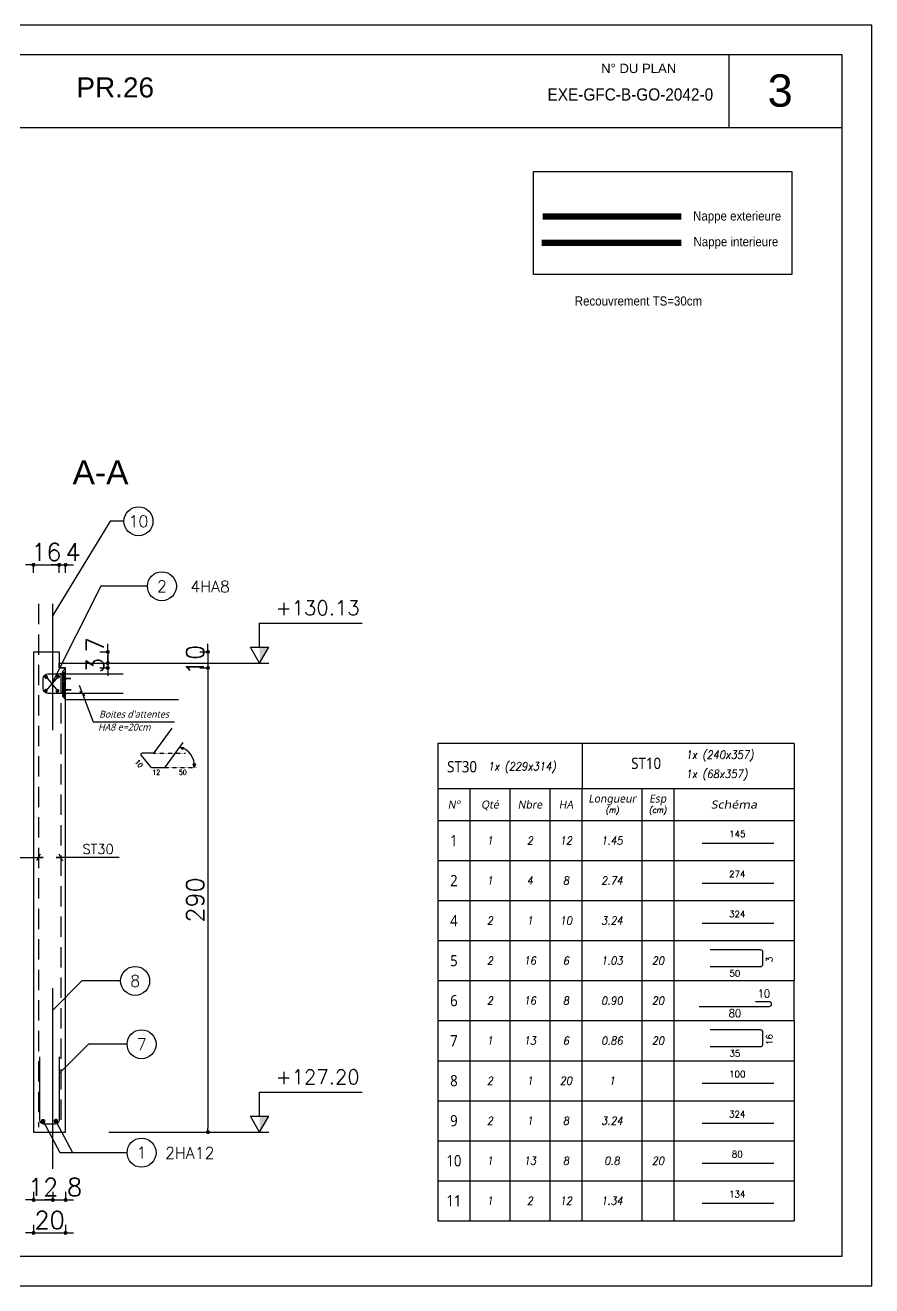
# Model space of a CAD drawing. Header units: millimetres. Extents: x -21776 to 63757, y -7870 to 8483.
# Drawn here: x 14206 to 14735, y -5309 to -4522 of the extents above; entities that cross this region are included whole.
import ezdxf
from ezdxf.enums import TextEntityAlignment as Align

# ---------------------------------------------------------------- set-up
doc = ezdxf.new("R2010")
doc.units = ezdxf.units.MM
doc.header["$PDMODE"] = 34
for name, pattern in [('CACHE', [9.525, 6.35, -3.175]), ('CACHEX2', [19.05, 12.7, -6.35]), ('HIDDEN2', [0.1875, 0.125, -0.0625])]:
    doc.linetypes.add(name, pattern=pattern)
for name, color, linetype in [('COTATION', 1, 'Continuous'), ('GO-CARTOUCHE', 7, 'Continuous'), ('GO-COTATION', 1, 'Continuous'), ('GO-FER-HA', 140, 'Continuous'), ('GO-TEXTE', 9, 'Continuous'), ('GO-TEXTE-ACIER', 3, 'Continuous'), ('GO-TEXTE-FER', 3, 'Continuous'), ('K_ENT_M_Building_PR.35', 7, 'Continuous'), ('préfa v', 2, 'Continuous'), ('STR_ACIER_BAS', 6, 'Continuous'), ('STR_TS', 22, 'Continuous'), ('STR_TXT', 102, 'Continuous'), ('STR_VOI-POT', 6, 'Continuous'), ('TEXTE-ACIER', 3, 'Continuous')]:
    doc.layers.add(name, color=color, linetype=linetype)
doc.styles.add('FIN', font='romans.shx')
doc.styles.add('GrDimensions', font='simplex.shx')
doc.styles.add('Lucida', font='')
doc.styles.get("Standard").update_dxf_attribs({"font": 'romans.shx'})
doc.styles.add('Tableau', font='romans.shx', dxfattribs={"width": 0.9, "oblique": 10})
doc.styles.add('Tableau2', font='trebuc.TTF', dxfattribs={"width": 0.9, "oblique": 10})
doc.styles.add('TEXTE', font='romans.shx')
doc.styles.add('TEXTEBA', font='ARIAL.TTF')
doc.styles.get('Lucida').set_extended_font_data('Lucida Sans', italic=True)
doc.dimstyles.new('COUPE-20', dxfattribs={"dimscale": 0.5, "dimtxt": 22, "dimasz": 5, "dimexe": 0.05, "dimexo": 0, "dimgap": 5, "dimtad": 1, "dimdsep": 46, "dimtxsty": 'Standard', "dimblk1": 'DOT', "dimblk2": 'DOT', "dimsah": 1, "dimcen": 0, "dimdle": 150, "dimclrd": 1, "dimclre": 1, "dimclrt": 7, "dimadec": 0, "dimazin": 0, "dimtfac": 1, "dimtix": 1, "dimtmove": 2, "dimatfit": 3, "dimldrblk": 'DOT', "dimfxl": 0, "dimtvp": 1, "dimtolj": 1, "dimtzin": 0, "dimarcsym": 0})

# ---------------------------------------------------------------- blocks, each defined once
blk = doc.blocks.new('_DOT')
at = {"color": 0, "linetype": 'ByBlock'}
blk.add_line((-0.5, 0), (-1, 0), dxfattribs=at)
at = {"color": 0, "linetype": 'ByBlock', "const_width": 0.5}
blk.add_lwpolyline([(-0.25, 0, 1), (0.25, 0, 1)], format="xyb", close=True, dxfattribs=at)
blk = doc.blocks.new('*D1547')
at = {"layer": 'DEFPOINTS', "color": 0}
for p in [(14210.98, -5213.03), (14230.98, -5213.03), (14230.98, -5275.97)]:
    blk.add_point(p, dxfattribs=at)
at = {"layer": 'STR_VOI-POT', "color": 1, "lineweight": -2}
for p, q in [((14208.48, -5275.97), (14205.98, -5275.97)), ((14210.98, -5270.97), (14210.98, -5276)), ((14210.98, -5275.97), (14230.98, -5275.97)), ((14230.98, -5270.97), (14230.98, -5276)), ((14233.48, -5275.97), (14235.98, -5275.97))]:
    blk.add_line(p, q, dxfattribs=at)
at = {"layer": 'STR_VOI-POT', "color": 1, "lineweight": -2, "xscale": 2.5, "yscale": 2.5, "zscale": 2.5}
blk.add_blockref('_DOT', (14210.98, -5275.97), dxfattribs=at)
at = {"layer": 'STR_VOI-POT', "color": 1, "lineweight": -2, "xscale": 2.5, "yscale": 2.5, "zscale": 2.5, "rotation": 180}
blk.add_blockref('_DOT', (14230.98, -5275.97), dxfattribs=at)
at = {"layer": 'STR_VOI-POT', "color": 7, "insert": (14220.98, -5267.97), "char_height": 11, "attachment_point": 5}
blk.add_mtext('\\A1;20', dxfattribs=at)
blk = doc.blocks.new('*D1548')
at = {"layer": 'DEFPOINTS', "color": 0}
for p in [(14226.98, -4858.69), (14210.98, -4913.03), (14226.98, -4913.03)]:
    blk.add_point(p, dxfattribs=at)
at = {"layer": 'STR_VOI-POT', "color": 1, "lineweight": -2}
for p, q in [((14208.48, -4858.69), (14205.98, -4858.69)), ((14210.98, -4863.69), (14210.98, -4858.66)), ((14210.98, -4858.69), (14226.98, -4858.69)), ((14226.98, -4863.69), (14226.98, -4858.66)), ((14229.48, -4858.69), (14231.98, -4858.69))]:
    blk.add_line(p, q, dxfattribs=at)
at = {"layer": 'STR_VOI-POT', "color": 1, "lineweight": -2, "xscale": 2.5, "yscale": 2.5, "zscale": 2.5}
blk.add_blockref('_DOT', (14210.98, -4858.69), dxfattribs=at)
at = {"layer": 'STR_VOI-POT', "color": 1, "lineweight": -2, "xscale": 2.5, "yscale": 2.5, "zscale": 2.5, "rotation": 180}
blk.add_blockref('_DOT', (14226.98, -4858.69), dxfattribs=at)
at = {"layer": 'STR_VOI-POT', "color": 7, "insert": (14218.98, -4850.69), "char_height": 11, "attachment_point": 5}
blk.add_mtext('\\A1;16', dxfattribs=at)
blk = doc.blocks.new('*D1549')
at = {"layer": 'DEFPOINTS', "color": 0}
for p in [(14226.98, -4913.03), (14230.98, -4923.03), (14319.91, -4923.03)]:
    blk.add_point(p, dxfattribs=at)
at = {"layer": 'STR_VOI-POT', "color": 1, "lineweight": -2}
for p, q in [((14314.91, -4913.03), (14319.94, -4913.03)), ((14319.91, -4910.53), (14319.91, -4908.03)), ((14319.91, -4913.03), (14319.91, -4923.03)), ((14314.91, -4923.03), (14319.94, -4923.03)), ((14319.91, -4925.53), (14319.91, -4928.03))]:
    blk.add_line(p, q, dxfattribs=at)
at = {"layer": 'STR_VOI-POT', "color": 1, "lineweight": -2, "xscale": 2.5, "yscale": 2.5, "zscale": 2.5}
for p, rotation in [((14319.91, -4913.03), 270), ((14319.91, -4923.03), 90)]:
    blk.add_blockref('_DOT', p, dxfattribs=dict(at, rotation=rotation))
at = {"layer": 'STR_VOI-POT', "color": 7, "insert": (14311.91, -4918.03), "char_height": 11, "attachment_point": 5, "rotation": 90}
blk.add_mtext('\\A1;10', dxfattribs=at)
blk = doc.blocks.new('*D1550')
at = {"layer": 'DEFPOINTS', "color": 0}
for p in [(14230.98, -4858.69), (14226.98, -4913.03), (14230.98, -4923.03)]:
    blk.add_point(p, dxfattribs=at)
at = {"layer": 'STR_VOI-POT', "color": 1, "lineweight": -2}
for p, q in [((14224.48, -4858.69), (14221.98, -4858.69)), ((14226.98, -4863.69), (14226.98, -4858.66)), ((14226.98, -4858.69), (14230.98, -4858.69)), ((14230.98, -4863.69), (14230.98, -4858.66)), ((14233.48, -4858.69), (14235.98, -4858.69))]:
    blk.add_line(p, q, dxfattribs=at)
at = {"layer": 'STR_VOI-POT', "color": 1, "lineweight": -2, "xscale": 2.5, "yscale": 2.5, "zscale": 2.5}
blk.add_blockref('_DOT', (14226.98, -4858.69), dxfattribs=at)
at = {"layer": 'STR_VOI-POT', "color": 1, "lineweight": -2, "xscale": 2.5, "yscale": 2.5, "zscale": 2.5, "rotation": 180}
blk.add_blockref('_DOT', (14230.98, -4858.69), dxfattribs=at)
at = {"layer": 'STR_VOI-POT', "color": 7, "insert": (14235.63, -4850.69), "char_height": 11, "attachment_point": 5}
blk.add_mtext('\\A1;4', dxfattribs=at)
blk = doc.blocks.new('*D1551')
at = {"layer": 'DEFPOINTS', "color": 0}
for p in [(14210.98, -5213.03), (14222.98, -5236.03), (14222.98, -5255.41)]:
    blk.add_point(p, dxfattribs=at)
at = {"layer": 'STR_VOI-POT', "color": 1, "lineweight": -2}
for p, q in [((14210.98, -5250.41), (14210.98, -5255.43)), ((14222.98, -5250.41), (14222.98, -5255.43)), ((14208.48, -5255.41), (14205.98, -5255.41)), ((14210.98, -5255.41), (14222.98, -5255.41)), ((14225.48, -5255.41), (14227.98, -5255.41))]:
    blk.add_line(p, q, dxfattribs=at)
at = {"layer": 'STR_VOI-POT', "color": 1, "lineweight": -2, "xscale": 2.5, "yscale": 2.5, "zscale": 2.5}
blk.add_blockref('_DOT', (14210.98, -5255.41), dxfattribs=at)
at = {"layer": 'STR_VOI-POT', "color": 1, "lineweight": -2, "xscale": 2.5, "yscale": 2.5, "zscale": 2.5, "rotation": 180}
blk.add_blockref('_DOT', (14222.98, -5255.41), dxfattribs=at)
at = {"layer": 'STR_VOI-POT', "color": 7, "insert": (14216.98, -5247.41), "char_height": 11, "attachment_point": 5}
blk.add_mtext('\\A1;12', dxfattribs=at)
blk = doc.blocks.new('*D1552')
at = {"layer": 'DEFPOINTS', "color": 0}
for p in [(14230.98, -5213.03), (14222.98, -5236.03), (14230.98, -5255.41)]:
    blk.add_point(p, dxfattribs=at)
at = {"layer": 'STR_VOI-POT', "color": 1, "lineweight": -2}
for p, q in [((14222.98, -5250.41), (14222.98, -5255.43)), ((14230.98, -5250.41), (14230.98, -5255.43)), ((14220.48, -5255.41), (14217.98, -5255.41)), ((14222.98, -5255.41), (14230.98, -5255.41)), ((14233.48, -5255.41), (14235.98, -5255.41))]:
    blk.add_line(p, q, dxfattribs=at)
at = {"layer": 'STR_VOI-POT', "color": 1, "lineweight": -2, "xscale": 2.5, "yscale": 2.5, "zscale": 2.5}
blk.add_blockref('_DOT', (14222.98, -5255.41), dxfattribs=at)
at = {"layer": 'STR_VOI-POT', "color": 1, "lineweight": -2, "xscale": 2.5, "yscale": 2.5, "zscale": 2.5, "rotation": 180}
blk.add_blockref('_DOT', (14230.98, -5255.41), dxfattribs=at)
at = {"layer": 'STR_VOI-POT', "color": 7, "insert": (14236.59, -5247.41), "char_height": 11, "attachment_point": 5}
blk.add_mtext('\\A1;8', dxfattribs=at)
blk = doc.blocks.new('*D1556')
at = {"layer": 'DEFPOINTS', "color": 0}
for p in [(14230.98, -4923.03), (14230.98, -5213.03), (14319.91, -5213.03)]:
    blk.add_point(p, dxfattribs=at)
at = {"layer": 'STR_VOI-POT', "color": 1, "lineweight": -2}
for p, q in [((14314.91, -4923.03), (14319.94, -4923.03)), ((14319.91, -4925.53), (14319.91, -5210.53)), ((14314.91, -5213.03), (14319.94, -5213.03))]:
    blk.add_line(p, q, dxfattribs=at)
at = {"layer": 'STR_VOI-POT', "color": 1, "lineweight": -2, "xscale": 2.5, "yscale": 2.5, "zscale": 2.5}
for p, rotation in [((14319.91, -4923.03), 90), ((14319.91, -5213.03), 270)]:
    blk.add_blockref('_DOT', p, dxfattribs=dict(at, rotation=rotation))
at = {"layer": 'STR_VOI-POT', "color": 7, "insert": (14311.91, -5068.03), "char_height": 11, "attachment_point": 5, "rotation": 90}
blk.add_mtext('\\A1;290', dxfattribs=at)
blk = doc.blocks.new('staboxdetail')
at = {"layer": 'GO-TEXTE-FER'}
blk.add_lwpolyline([(-8.57, 15.58), (-19.76, 0.33, -0.238859), (-20.41, 0), (-27.16, 0, 0.630281), (-27.79, -1.3), (-21.96, -8.52, 0.226783), (-21.34, -8.82), (-13.3, -8.82, 0.238859), (-12.65, -8.49), (-1.46, 6.77)], format="xyb", dxfattribs=at)
at = {"layer": 'GO-TEXTE-FER', "color": 1, "flags": 128}
for points in [[(-3.64, 3.75), (-1.35, 3.64), (-1.75, 2.31), (-3.64, 3.75)], [(5.34, -8.85), (4.78, -6.62), (6.18, -6.63), (5.34, -8.85)]]:
    blk.add_lwpolyline(points, dxfattribs=at)
at = {"layer": 'GO-TEXTE-FER', "color": 1}
blk.add_arc((-6, -7.43), 11.43, 352.85098, 78.09196, dxfattribs=at)
at = {"layer": 'TEXTE-ACIER', "color": 1, "linetype": 'HIDDEN2', "ltscale": 0.025}
for p, q in [((-20, 0), (0, 0)), ((-12.89, -8.82), (7.11, -8.82))]:
    blk.add_line(p, q, dxfattribs=at)
at = {"layer": 'GO-TEXTE-FER', "color": 1, "style": 'TEXTE', "width": 0.9}
blk.add_text('10', height=3.15, rotation=309.81851, dxfattribs=at).set_placement((-31.88, -5.6))
for s, p in [('12', (-20.75, -13.49)), ('50', (-4.19, -13.49))]:
    blk.add_text(s, height=3.15, dxfattribs=at).set_placement(p)
blk = doc.blocks.new('Désignation')
at = {"layer": 'GO-TEXTE-FER'}
for p, q in [((0, 0.8), (8.9, 0.8)), ((0, 0.8), (0, 0)), ((0.8, 0.8), (0.8, 0)), ((1.8, 0.8), (1.8, 0)), ((2.8, 0.8), (2.8, 0)), ((3.6, 0.8), (3.6, 0)), ((5.1, 0.8), (5.1, 0)), ((5.9, 0.8), (5.9, 0)), ((8.9, 0.8), (8.9, 0)), ((0, 0), (8.9, 0))]:
    blk.add_line(p, q, dxfattribs=at)
at = {"layer": 'GO-TEXTE-FER', "style": 'Tableau2', "oblique": 10}
for s, p in [('Longueur', (4.356, 0.55)), ('Esp', (5.494, 0.55)), ('N°', (0.4, 0.4)), ('Qté', (1.3, 0.4)), ('Nbre', (2.3, 0.4)), ('HA', (3.2, 0.4))]:
    blk.add_text(s, height=0.2, dxfattribs=at).set_placement(p, align=Align.MIDDLE_CENTER)
at = {"layer": 'GO-TEXTE-FER', "color": 7, "style": 'Tableau', "oblique": 10, "width": 0.9}
for s, p in [('(m)', (4.356, 0.265)), ('(cm)', (5.494, 0.265))]:
    blk.add_text(s, height=0.15, dxfattribs=at).set_placement(p, align=Align.MIDDLE_CENTER)
at = {"layer": 'GO-TEXTE-FER', "style": 'Tableau2', "oblique": 10, "width": 1.2}
blk.add_text('Schéma', height=0.2, dxfattribs=at).set_placement((7.4, 0.4), align=Align.MIDDLE_CENTER)
blk = doc.blocks.new('Barre libre')
at = {"layer": 'GO-TEXTE-FER'}
for p, q in [((0, 0), (0, -1)), ((0, 0), (8.9, 0)), ((0.8, 0), (0.8, -1)), ((1.8, 0), (1.8, -1)), ((2.8, 0), (2.8, -1)), ((3.6, 0), (3.6, -1)), ((5.1, 0), (5.1, -1)), ((5.9, 0), (5.9, -1)), ((8.9, 0), (8.9, -1)), ((0, -1), (8.9, -1))]:
    blk.add_line(p, q, dxfattribs=at)
at = {"layer": 'GO-TEXTE-FER', "color": 1}
blk.add_line((6.603, -0.563), (8.394, -0.563), dxfattribs=at)
at = {"layer": 'GO-TEXTE-FER', "color": 1, "style": 'Tableau'}
blk.add_attdef('Longueur', text='', height=0.16, dxfattribs=at).set_placement((7.481, -0.336), align=Align.MIDDLE_CENTER)
at = {"layer": 'GO-TEXTE-FER', "style": 'Tableau2', "width": 0.9}
blk.add_attdef('NUMERO', text='', height=0.28, dxfattribs=at).set_placement((0.4, -0.5), align=Align.MIDDLE_CENTER)
at = {"layer": 'GO-TEXTE-FER', "style": 'Tableau', "oblique": 10, "width": 0.9}
for tag, p in [('QUANTITE', (1.3, -0.5)), ('NOMBRE', (2.3, -0.5)), ('NUANCE', (3.2, -0.5)), ('LONGUEUR', (4.35, -0.5)), ('ESPACEMENTS', (5.5, -0.5))]:
    blk.add_attdef(tag, text='', height=0.2, dxfattribs=at).set_placement(p, align=Align.MIDDLE_CENTER)
blk = doc.blocks.new('U')
at = {"layer": 'GO-TEXTE-FER'}
for p, q in [((0, 0), (0, -1)), ((0, 0), (8.9, 0)), ((0.8, 0), (0.8, -1)), ((1.8, 0), (1.8, -1)), ((2.8, 0), (2.8, -1)), ((3.6, 0), (3.6, -1)), ((5.1, 0), (5.1, -1)), ((5.9, 0), (5.9, -1)), ((8.9, 0), (8.9, -1)), ((0, -1), (8.9, -1))]:
    blk.add_line(p, q, dxfattribs=at)
at = {"layer": 'GO-TEXTE-FER', "color": 1}
blk.add_lwpolyline([(6.803, -0.65), (8.063, -0.65, 0.414214), (8.123, -0.59), (8.123, -0.29, 0.414214), (8.063, -0.23), (6.803, -0.23)], format="xyb", dxfattribs=at)
at = {"layer": 'GO-TEXTE-FER', "color": 1, "style": 'Tableau'}
blk.add_attdef('Largeur', text='', height=0.16, rotation=90, dxfattribs=at).set_placement((8.284, -0.472), align=Align.MIDDLE_CENTER)
at = {"layer": 'GO-TEXTE-FER', "style": 'Tableau2', "width": 0.9}
blk.add_attdef('NUMERO', text='', height=0.28, dxfattribs=at).set_placement((0.4, -0.5), align=Align.MIDDLE_CENTER)
at = {"layer": 'GO-TEXTE-FER', "style": 'Tableau', "oblique": 10, "width": 0.9}
for tag, p in [('QUANTITE', (1.3, -0.5)), ('NOMBRE', (2.3, -0.5)), ('NUANCE', (3.2, -0.5)), ('LONGUEUR', (4.35, -0.5)), ('ESPACEMENTS', (5.5, -0.5))]:
    blk.add_attdef(tag, text='', height=0.2, dxfattribs=at).set_placement(p, align=Align.MIDDLE_CENTER)
at = {"layer": 'GO-TEXTE-FER', "color": 1, "style": 'Tableau'}
blk.add_attdef('Longueur', text='', height=0.16, dxfattribs=at).set_placement((7.422, -0.819), align=Align.MIDDLE_CENTER)
blk = doc.blocks.new('Spécial')
at = {"layer": 'GO-TEXTE-FER'}
for p, q in [((0, 0), (0, -1)), ((0, 0), (8.9, 0)), ((0.8, 0), (0.8, -1)), ((1.8, 0), (1.8, -1)), ((2.8, 0), (2.8, -1)), ((3.6, 0), (3.6, -1)), ((5.1, 0), (5.1, -1)), ((5.9, 0), (5.9, -1)), ((8.9, 0), (8.9, -1)), ((0, -1), (8.9, -1))]:
    blk.add_line(p, q, dxfattribs=at)
at = {"layer": 'GO-TEXTE-FER', "style": 'Tableau2', "width": 0.9}
blk.add_attdef('NUMERO', text='', height=0.28, dxfattribs=at).set_placement((0.4, -0.5), align=Align.MIDDLE_CENTER)
at = {"layer": 'GO-TEXTE-FER', "style": 'Tableau', "oblique": 10, "width": 0.9}
for tag, p in [('QUANTITE', (1.3, -0.5)), ('NOMBRE', (2.3, -0.5)), ('NUANCE', (3.2, -0.5)), ('LONGUEUR', (4.35, -0.5)), ('ESPACEMENTS', (5.5, -0.5))]:
    blk.add_attdef(tag, text='', height=0.2, dxfattribs=at).set_placement(p, align=Align.MIDDLE_CENTER)
blk = doc.blocks.new('World Level Arrow 5')
at = {"color": 7, "linetype": 'Continuous', "lineweight": -3}
for p, q in [((-1, -0.567), (-1, 0.567)), ((0, 0), (-1, 0.567)), ((0, 0), (-1, -0.567)), ((0, -9.433), (0, 0.567))]:
    blk.add_line(p, q, dxfattribs=at)
blk.add_solid([(-1, 0.567), (0, 0), (-0.997, 0)], dxfattribs=at)
blk = doc.blocks.new('*D1563')
at = {"layer": 'DEFPOINTS', "color": 0}
for p in [(14226.98, -4913.03), (14226.98, -4920.03), (14257.31, -4920.03)]:
    blk.add_point(p, dxfattribs=at)
at = {"layer": 'préfa v', "color": 1, "lineweight": -2}
for p, q in [((14252.31, -4913.03), (14257.34, -4913.03)), ((14257.31, -4910.53), (14257.31, -4908.03)), ((14257.31, -4913.03), (14257.31, -4920.03)), ((14252.31, -4920.03), (14257.34, -4920.03)), ((14257.31, -4922.53), (14257.31, -4925.03))]:
    blk.add_line(p, q, dxfattribs=at)
at = {"layer": 'préfa v', "color": 1, "lineweight": -2, "xscale": 2.5, "yscale": 2.5, "zscale": 2.5}
for p, rotation in [((14257.31, -4913.03), 270), ((14257.31, -4920.03), 90)]:
    blk.add_blockref('_DOT', p, dxfattribs=dict(at, rotation=rotation))
at = {"layer": 'préfa v', "color": 7, "insert": (14249.31, -4908.65), "char_height": 11, "attachment_point": 5, "rotation": 90}
blk.add_mtext('\\A1;7', dxfattribs=at)
blk = doc.blocks.new('*D1564')
at = {"layer": 'DEFPOINTS', "color": 0}
for p in [(14226.98, -4920.03), (14230.98, -4923.03), (14257.31, -4923.03)]:
    blk.add_point(p, dxfattribs=at)
at = {"layer": 'préfa v', "color": 1, "lineweight": -2}
for p, q in [((14252.31, -4920.03), (14257.34, -4920.03)), ((14257.31, -4917.53), (14257.31, -4915.03)), ((14257.31, -4920.03), (14257.31, -4923.03)), ((14252.31, -4923.03), (14257.34, -4923.03)), ((14257.31, -4925.53), (14257.31, -4928.03))]:
    blk.add_line(p, q, dxfattribs=at)
at = {"layer": 'préfa v', "color": 1, "lineweight": -2, "xscale": 2.5, "yscale": 2.5, "zscale": 2.5}
for p, rotation in [((14257.31, -4920.03), 270), ((14257.31, -4923.03), 90)]:
    blk.add_blockref('_DOT', p, dxfattribs=dict(at, rotation=rotation))
at = {"layer": 'préfa v', "color": 7, "insert": (14249.31, -4921.53), "char_height": 11, "attachment_point": 5, "rotation": 90}
blk.add_mtext('\\A1;3', dxfattribs=at)

msp = doc.modelspace()

# ---------------------------------------------------------------- hatches: boundary and pattern name
at = {"layer": 'GO-FER-HA'}
h = msp.add_hatch(dxfattribs=at)
h.set_pattern_fill('ANSI31', color=9, scale=6.075, angle=-450, style=0)
h.set_pattern_definition([(135, (410125.7157, -59925.6856), (-0.536959212, -0.536959212), [])])
h.paths.add_polyline_path([(14230.97779, -4924.47486), (14228.95279, -4926.49986), (14228.95279, -4928.12571), (14230.97779, -4928.12571)])
h.paths.add_polyline_path([(14230.97779, -4928.12571), (14228.95279, -4928.12571), (14228.95279, -4931.27861), (14230.97779, -4931.07845)])
h.paths.add_polyline_path([(14230.97779, -4931.61247), (14228.95279, -4931.29561), (14228.95279, -4941.05802), (14230.97779, -4940.84836)])
h.paths.add_polyline_path([(14229.41516, -4941.13724), (14230.97779, -4942.69986), (14230.97779, -4941.27649)])

# ---------------------------------------------------------------- linework, layer by layer
msp.add_lwpolyline([(14523.2277, -4613.01413), (14684.77143, -4613.01413), (14684.77143, -4677.29951), (14523.2277, -4677.29951)], close=True)
at = {"layer": 'COTATION'}
for p, q in [((14226.23307, -4928.47388), (14218.67689, -4937.26547)), ((14218.81792, -4928.69931), (14225.89476, -4937.37819))]:
    msp.add_line(p, q, dxfattribs=at)
for points in [[(14282.06556, -4872.03246), (14252.95671, -4872.03246), (14222.45498, -4932.86967)], [(14177.5482, -5041.48575), (14216.97779, -5041.48575), (14213.97779, -5041.48575), (14215.09911, -5039.36442), (14212.85646, -5043.60707)], [(14264.40737, -5041.48575), (14224.97779, -5041.48575), (14227.97779, -5041.48575), (14226.85646, -5039.36442), (14229.09911, -5043.60707)], [(14216.91924, -5206.18638), (14227.36333, -5225.73836), (14261.38042, -5225.73836)], [(14224.86895, -5206.18638), (14235.31305, -5225.73836), (14269.33014, -5225.73836)]]:
    msp.add_lwpolyline(points, dxfattribs=at)
at = {"layer": 'GO-CARTOUCHE', "color": 2, "ltscale": 3}
msp.add_line((14239.87055, -4937.58489), (14242.90567, -4940.32701), dxfattribs=at)
at = {"layer": 'GO-CARTOUCHE', "color": 3}
for p, q in [((14463.57772, -4970.23592), (14463.57772, -4998.41094)), ((14553.62954, -4970.23592), (14553.62954, -4998.41094)), ((14686.07772, -4970.23592), (14686.07772, -4998.41094))]:
    msp.add_line(p, q, dxfattribs=at)
at = {"layer": 'GO-CARTOUCHE', "linetype": 'Continuous'}
for points in [[(14734.65471, -5309.04286), (14734.65471, -4521.54286), (13621.01835, -4521.54286), (13621.01835, -5309.04286)], [(14716.09596, -5290.48411), (14716.09596, -4540.10161), (13639.5771, -4540.10161), (13639.5771, -5290.48411)]]:
    msp.add_lwpolyline(points, close=True, dxfattribs=at)
at = {"layer": 'GO-CARTOUCHE', "color": 2, "ltscale": 3}
msp.add_lwpolyline([(14239.42281, -4933.74941), (14248.09516, -4956.7245), (14298.91962, -4956.7245)], dxfattribs=at)
at = {"layer": 'GO-CARTOUCHE', "color": 3}
msp.add_lwpolyline([(14686.07772, -4970.23592), (14463.57772, -4970.23592)], dxfattribs=at)
at = {"layer": 'GO-COTATION'}
for points in [[(14267.44433, -4831.44507), (14258.73553, -4831.44507), (14222.70503, -4890.42736)], [(14265.37321, -5118.60272), (14241.17699, -5118.60272), (14222.97779, -5136.80192)], [(14269.37321, -5158.16334), (14245.17699, -5158.16334), (14226.97779, -5176.36254)]]:
    msp.add_lwpolyline(points, dxfattribs=at)
msp.add_lwpolyline([(14626.70334, -5134.56517), (14670.51442, -5134.56517, 0.414213562), (14672.01442, -5133.06517), (14672.01442, -5133.06517, 0.414213562), (14670.51442, -5131.56517), (14662.01442, -5131.56517)], format="xyb", dxfattribs=at)
at = {"layer": 'GO-FER-HA', "color": 1}
msp.add_line((14230.97779, -4937.51208), (14230.97779, -4926.84307), dxfattribs=at)
msp.add_lwpolyline([(14266.98579, -4938.95595), (14231.54829, -4938.95595), (14219.91034, -4938.95595, -0.414213562), (14216.87284, -4935.91845), (14216.87284, -4929.84345, -0.414213562), (14219.91034, -4926.80595), (14266.98579, -4926.80595)], format="xyb", dxfattribs=at)
at = {"layer": 'GO-FER-HA', "color": 6, "linetype": 'Continuous', "const_width": 1.2}
for points in [[(14218.81792, -4928.09931, 1), (14218.81792, -4929.29931, 1)], [(14226.23307, -4927.87388, 1), (14226.23307, -4929.07388, 1)], [(14218.67689, -4936.66547, 1), (14218.67689, -4937.86547, 1)], [(14225.89476, -4936.77819, 1), (14225.89476, -4937.97819, 1)]]:
    msp.add_lwpolyline(points, format="xyb", close=True, dxfattribs=at)
at = {"layer": 'GO-FER-HA', "color": 1}
msp.add_lwpolyline([(14230.97779, -4937.45735), (14228.75544, -4937.25932), (14234.44533, -4936.67021), (14230.97779, -4936.67021), (14230.97779, -4930.49223), (14228.88624, -4930.16495), (14234.18373, -4929.6413), (14230.97779, -4929.6413)], dxfattribs=at)
msp.add_lwpolyline([(14228.95279, -4940.67486), (14230.97779, -4942.69986), (14230.97779, -4923.35462), (14228.95279, -4925.37962)], close=True, dxfattribs=at)
at = {"layer": 'GO-TEXTE', "color": 7}
for points in [[(14645.35184, -4540.10161), (14645.35184, -4585.54823)], [(14716.09596, -4585.54823), (13639.5771, -4585.54823)]]:
    msp.add_lwpolyline(points, dxfattribs=at)
at = {"layer": 'GO-TEXTE-ACIER'}
for centre in [(14276.5011, -4831.44507), (14291.12232, -4872.03246), (14274.42998, -5118.60272), (14278.42998, -5158.16334), (14278.42998, -5225.88967)]:
    msp.add_circle(centre, 9.05676, dxfattribs=at)
at = {"layer": 'K_ENT_M_Building_PR.35', "color": 120, "linetype": 'Continuous', "lineweight": -3}
for p, q in [((14352.21317, -4910.02724), (14352.21317, -4895.02724)), ((14352.21317, -4895.02724), (14357.21317, -4895.02724)), ((14352.21317, -4910.02724), (14352.21317, -4895.02724)), ((14352.21317, -4895.02724), (14357.21317, -4895.02724)), ((14357.21317, -4895.02724), (14416.21317, -4895.02724)), ((14357.21317, -4895.02724), (14416.21317, -4895.02724)), ((14352.21317, -5203.02724), (14352.21317, -5188.02724)), ((14352.21317, -5188.02724), (14357.21317, -5188.02724)), ((14352.21317, -5203.02724), (14352.21317, -5188.02724)), ((14352.21317, -5188.02724), (14357.21317, -5188.02724)), ((14357.21317, -5188.02724), (14416.21317, -5188.02724)), ((14357.21317, -5188.02724), (14416.21317, -5188.02724))]:
    msp.add_line(p, q, dxfattribs=at)
at = {"layer": 'préfa v'}
for points in [[(14210.97779, -4913.02724), (14210.97779, -5213.02724), (14230.97779, -5213.02724), (14230.97779, -4923.02724)], [(14210.97779, -4913.02724), (14226.97779, -4913.02724), (14226.97779, -4923.02724), (14230.97779, -4923.02724)], [(14301.46259, -4943.02724), (14230.97779, -4943.02724), (14230.97779, -4923.02724), (14226.97779, -4923.02724), (14226.97779, -4920.02724), (14300.86748, -4920.02724)]]:
    msp.add_lwpolyline(points, dxfattribs=at)
at = {"layer": 'STR_TS', "linetype": 'CACHE', "ltscale": 2, "const_width": 4}
msp.add_lwpolyline([(14615.5815, -4641.00853), (14529.02362, -4641.00853)], dxfattribs=at)
at = {"layer": 'STR_TS', "const_width": 4}
msp.add_lwpolyline([(14615.5815, -4657.46349), (14528.46214, -4657.46349)], dxfattribs=at)
at = {"layer": 'STR_VOI-POT', "color": 1, "linetype": 'CACHEX2'}
for points in [[(14213.97779, -4883.02724), (14213.97779, -5210.02724)], [(14227.97779, -4926.02724), (14227.97779, -5210.02724)]]:
    msp.add_lwpolyline(points, dxfattribs=at)
at = {"layer": 'STR_VOI-POT'}
for points in [[(14222.70503, -4883.02724), (14222.70503, -4962.02724)], [(14222.97779, -5236.02724), (14222.97779, -5123.02724)]]:
    msp.add_lwpolyline(points, dxfattribs=at)
msp.add_lwpolyline([(14226.97779, -5166.02724), (14226.97779, -5205.52724, -0.414213562), (14224.47779, -5208.02724), (14217.47779, -5208.02724, -0.414213562), (14214.97779, -5205.52724), (14214.97779, -5166.02724)], format="xyb", dxfattribs=at)
at = {"layer": 'STR_VOI-POT', "const_width": 1.44}
for points in [[(14217.63924, -5206.18638, -1), (14216.19924, -5206.18638, -1)], [(14225.6345, -5206.12618, -1), (14224.1945, -5206.12618, -1)]]:
    msp.add_lwpolyline(points, format="xyb", close=True, dxfattribs=at)

# ---------------------------------------------------------------- block references
at = {"layer": 'GO-FER-HA', "xscale": 25, "yscale": 25, "zscale": 25}
msp.add_blockref('Désignation', (14463.57772, -5018.41094), dxfattribs=at)
at = {"layer": 'GO-TEXTE-FER'}
for name, p, xscale, yscale, zscale, values in [('Barre libre', (14463.57772, -5018.41094), 25, 25, 25, {'NUMERO': '1', 'QUANTITE': '1', 'NOMBRE': '2', 'NUANCE': '12', 'Longueur': '145', 'LONGUEUR': '1.45'}), ('Barre libre', (14463.57772, -5043.41094), 25, 25, 25, {'NUMERO': '2', 'QUANTITE': '1', 'NOMBRE': '4', 'NUANCE': '8', 'Longueur': '274', 'LONGUEUR': '2.74'}), ('Barre libre', (14463.57772, -5068.41094), 25, 25, 25, {'NUMERO': '4', 'QUANTITE': '2', 'NOMBRE': '1', 'NUANCE': '10', 'Longueur': '324', 'LONGUEUR': '3.24'}), ('U', (14463.57772, -5093.41094), 25, 25, 25, {'NUMERO': '5', 'QUANTITE': '2', 'NOMBRE': '16', 'NUANCE': '6', 'Longueur': '50', 'Largeur': '3', 'LONGUEUR': '1.03', 'ESPACEMENTS': '20'}), ('Spécial', (14463.57772, -5118.41094), 24.99585865563859, 24.99585865563859, 24.9958586556, {'NUMERO': '6', 'QUANTITE': '2', 'NOMBRE': '16', 'NUANCE': '8', 'LONGUEUR': '0.90', 'ESPACEMENTS': '20'}), ('U', (14463.57772, -5143.4068), 25, 25, 25, {'NUMERO': '7', 'QUANTITE': '1', 'NOMBRE': '13', 'NUANCE': '6', 'Longueur': '35', 'Largeur': '16', 'LONGUEUR': '0.86', 'ESPACEMENTS': '20'}), ('Barre libre', (14463.57772, -5168.4068), 25, 25, 25, {'NUMERO': '8', 'QUANTITE': '2', 'NOMBRE': '1', 'NUANCE': '20', 'Longueur': '100', 'LONGUEUR': '1'}), ('Barre libre', (14463.57772, -5193.4068), 25, 25, 25, {'NUMERO': '9', 'QUANTITE': '2', 'NOMBRE': '1', 'NUANCE': '8', 'Longueur': '324', 'LONGUEUR': '3.24'}), ('Barre libre', (14463.57772, -5218.4068), 25, 25, 25, {'NUMERO': '10', 'QUANTITE': '1', 'NOMBRE': '13', 'NUANCE': '8', 'Longueur': '80', 'LONGUEUR': '0.8', 'ESPACEMENTS': '20'}), ('Barre libre', (14463.57772, -5243.4068), 25, 25, 25, {'NUMERO': '11', 'QUANTITE': '1', 'NOMBRE': '2', 'NUANCE': '12', 'Longueur': '134', 'LONGUEUR': '1.34'})]:
    msp.add_blockref(name, p, dxfattribs=dict(at, xscale=xscale, yscale=yscale, zscale=zscale)).add_auto_attribs(values)
at = {"layer": 'K_ENT_M_Building_PR.35', "color": 120, "linetype": 'Continuous', "lineweight": -3, "xscale": 10, "yscale": 10, "zscale": 10, "rotation": 270}
for p in [(14352.21317, -4920.02724), (14352.21317, -4920.02724), (14352.21317, -5213.02724), (14352.21317, -5213.02724)]:
    msp.add_blockref('World Level Arrow 5', p, dxfattribs=at)
at = {"layer": 'STR_VOI-POT'}
msp.add_blockref('staboxdetail', (14305.95002, -4976.37131), dxfattribs=at)

# ---------------------------------------------------------------- texts
at = {"layer": 'GO-CARTOUCHE', "color": 2, "style": 'TEXTEBA'}
msp.add_text('3', height=20.19864, dxfattribs=at).set_placement((14669.57167, -4572.44975))
at = {"layer": 'GO-CARTOUCHE', "color": 2, "style": 'TEXTEBA', "width": 0.9}
for s, height, p in [('EXE-GFC-B-GO-2042-0', 7.6363636, (14583.79538, -4568.61641)), ('Nappe exterieure', 5.7024, (14650.51917, -4643.5624)), ('Nappe interieure', 5.7024, (14649.75075, -4659.65317)), ('Recouvrement TS=30cm', 5.7024, (14588.85523, -4696.66764))]:
    msp.add_text(s, height=height, dxfattribs=at).set_placement(p, align=Align.CENTER)
at = {"layer": 'GO-TEXTE', "style": 'TEXTEBA'}
msp.add_text('N° DU PLAN', height=5.856446, dxfattribs=at).set_placement((14589.01887, -4551.44419), align=Align.CENTER)
at = {"layer": 'GO-TEXTE', "color": 2, "style": 'TEXTEBA'}
msp.add_text('PR.26', height=12.497088, dxfattribs=at).set_placement((14237.7234, -4566.645))
at = {"layer": 'GO-TEXTE', "linetype": 'Continuous', "style": 'Lucida'}
for s, p in [("Boites d'attentes", (14251.92762, -4954.10315)), ('HA8 e=20cm', (14251.28151, -4962.18108))]:
    msp.add_text(s, height=4.256, rotation=359.99820245, dxfattribs=at).set_placement(p)
at = {"layer": 'GO-TEXTE-ACIER', "style": 'TEXTE'}
for s, p in [('10', (14276.5011, -4831.44507)), ('2', (14291.12232, -4872.03246)), ('4HA8', (14321.25214, -4872.22155)), ('8', (14274.42998, -5118.60272)), ('7', (14278.42998, -5158.16334)), ('1', (14278.42998, -5225.88967)), ('2HA12', (14308.55979, -5226.07876))]:
    msp.add_text(s, height=7.2, dxfattribs=at).set_placement(p, align=Align.MIDDLE_CENTER)
at = {"layer": 'GO-TEXTE-FER', "style": 'Tableau', "oblique": 10, "width": 0.9}
for s, p in [('1x (240x357)', (14618.39691, -4979.78004)), ('1x (229x314)', (14494.79432, -4987.05184)), ('1x (68x357)', (14618.39691, -4991.78004))]:
    msp.add_text(s, height=5.0561798, dxfattribs=at).set_placement(p)
at = {"layer": 'GO-TEXTE-FER', "color": 1, "style": 'TEXTE', "width": 0.9}
for s, p in [('10', (14663.35816, -5128.97181)), ('80', (14645.27723, -5141.27528))]:
    msp.add_text(s, height=5, dxfattribs=at).set_placement(p)
at = {"layer": 'GO-TEXTE-FER', "style": 'Tableau2', "width": 0.9}
for tag, p in [('ST30', (14478.67733, -4984.76085)), ('ST10', (14593.68921, -4982.6482))]:
    msp.add_attdef(tag, text='1', height=7.07865, dxfattribs=at).set_placement(p, align=Align.MIDDLE_CENTER)
at = {"layer": 'K_ENT_M_Building_PR.35', "color": 0, "linetype": 'Continuous', "lineweight": -3, "char_height": 9, "attachment_point": 7, "style": 'GrDimensions'}
for s, insert in [('\\A1;+130.13', (14362.21317, -4890.02724)), ('\\A1;+127.20', (14362.21317, -5183.02724))]:
    msp.add_mtext(s, dxfattribs=dict(at, insert=insert))
at = {"layer": 'STR_ACIER_BAS', "style": 'TEXTEBA'}
msp.add_text('A-A', height=15, dxfattribs=at).set_placement((14235.33884, -4808.34226))
at = {"layer": 'STR_TXT', "style": 'FIN'}
msp.add_text('ST30', height=6, dxfattribs=at).set_placement((14251.28786, -5039.21289), align=Align.CENTER)

# ---------------------------------------------------------------- dimensions: what is measured, and where the dimension line sits
at = {"layer": 'préfa v'}
dim = msp.add_linear_dim(base=(14257.31001, -4920.02724), p1=(14226.97779, -4913.02724), p2=(14226.97779, -4920.02724), angle=90, dimstyle='COUPE-20', dxfattribs=at)
dim.commit()
dim.dimension.update_dxf_attribs({"geometry": '*D1563', "text_midpoint": (14249.31001, -4908.65289), "dimtype": 160})
dim = msp.add_linear_dim(base=(14257.31001, -4923.02724), p1=(14226.97779, -4920.02724), p2=(14230.97779, -4923.02724), angle=90, dimstyle='COUPE-20', dxfattribs=at)
dim.commit()
dim.dimension.update_dxf_attribs({"geometry": '*D1564', "text_midpoint": (14249.31001, -4921.52724)})
at = {"layer": 'STR_VOI-POT'}
for base, p1, p2, picture, middle in [((14226.97779, -4858.6894), (14210.97779, -4913.02724), (14226.97779, -4913.02724), '*D1548', (14218.97779, -4850.6894)), ((14230.97779, -5275.97329), (14210.97779, -5213.02724), (14230.97779, -5213.02724), '*D1547', (14220.97779, -5267.97329)), ((14222.97779, -5255.40877), (14210.97779, -5213.02724), (14222.97779, -5236.02724), '*D1551', (14216.97779, -5247.40877))]:
    dim = msp.add_linear_dim(base=base, p1=p1, p2=p2, dimstyle='COUPE-20', dxfattribs=at)
    dim.commit()
    dim.dimension.update_dxf_attribs({"geometry": picture, "text_midpoint": middle})
for base, p1, p2, picture, middle in [((14230.97779, -4858.6894), (14226.97779, -4913.02724), (14230.97779, -4923.02724), '*D1550', (14235.62636, -4850.6894)), ((14230.97779, -5255.40877), (14222.97779, -5236.02724), (14230.97779, -5213.02724), '*D1552', (14236.59071, -5247.40877))]:
    dim = msp.add_linear_dim(base=base, p1=p1, p2=p2, dimstyle='COUPE-20', dxfattribs=at)
    dim.commit()
    dim.dimension.update_dxf_attribs({"geometry": picture, "text_midpoint": middle, "dimtype": 160})
for base, p1, p2, picture, middle in [((14319.91389, -4923.02724), (14226.97779, -4913.02724), (14230.97779, -4923.02724), '*D1549', (14311.91389, -4918.02724)), ((14319.91389, -5213.02724), (14230.97779, -4923.02724), (14230.97779, -5213.02724), '*D1556', (14311.91389, -5068.02724))]:
    dim = msp.add_linear_dim(base=base, p1=p1, p2=p2, angle=90, dimstyle='COUPE-20', dxfattribs=at)
    dim.commit()
    dim.dimension.update_dxf_attribs({"geometry": picture, "text_midpoint": middle})

doc.saveas('drawing.dxf')
